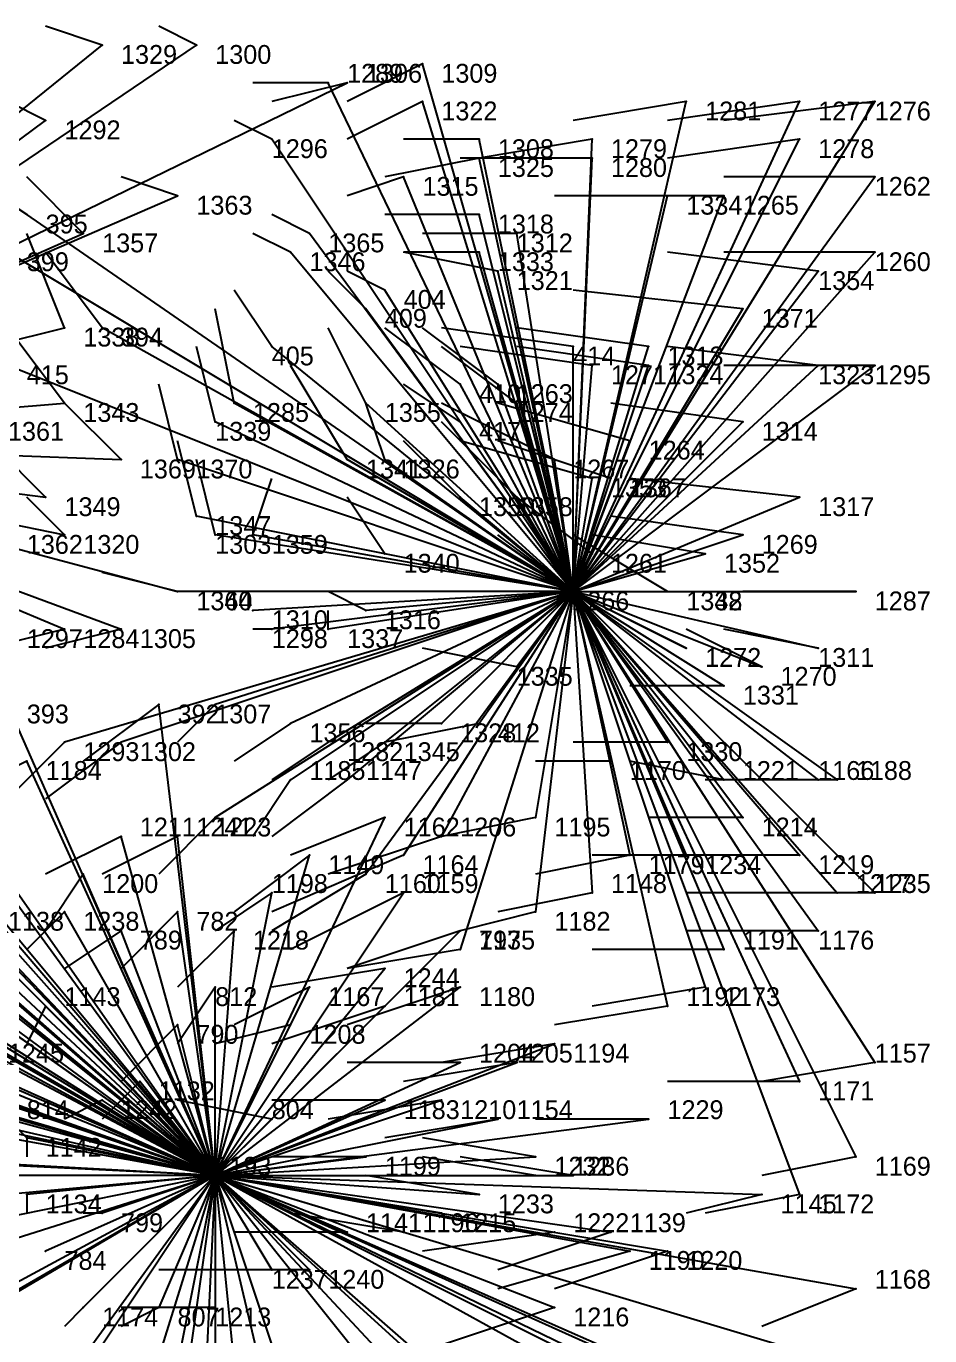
# Model space of a CAD drawing. Extents: x 13.668 to 13.876, y -34.05 to -33.931.
# Drawn here: x 13.828 to 13.8759, y -34.0005 to -33.931 of the extents above; entities that cross this region are included whole.
import ezdxf

# ---------------------------------------------------------------- set-up
doc = ezdxf.new("R2010")
doc.units = 0
for name, color, linetype in [('Facilities', 3, 'CONTINUOUS'), ('Facilities_lines', 3, 'CONTINUOUS'), ('Normals', 1, 'CONTINUOUS'), ('Source_points', 5, 'CONTINUOUS'), ('Text', 3, 'CONTINUOUS')]:
    doc.layers.add(name, color=color, linetype=linetype)

msp = doc.modelspace()

# ---------------------------------------------------------------- linework, layer by layer
at = {"layer": 'Facilities', "color": 3}
for p in [(13.857, -33.961, -1.212), (13.838, -33.992, -1.213)]:
    msp.add_point(p, dxfattribs=at)
at = {"layer": 'Facilities_lines', "color": 3}
for p, q in [((13.806, -33.953, -1.214), (13.837, -33.932, -1.212)), ((13.806, -33.953, -1.214), (13.832, -33.932, -1.213)), ((13.857, -33.961, -1.212), (13.849, -33.933, -1.212)), ((13.806, -33.953, -1.214), (13.845, -33.934, -1.212)), ((13.857, -33.961, -1.212), (13.844, -33.934, -1.213)), ((13.857, -33.961, -1.212), (13.849, -33.935, -1.213)), ((13.857, -33.961, -1.212), (13.873, -33.935, -1.212)), ((13.857, -33.961, -1.212), (13.869, -33.935, -1.211)), ((13.857, -33.961, -1.212), (13.863, -33.935, -1.211)), ((13.806, -33.953, -1.214), (13.829, -33.936, -1.213)), ((13.857, -33.961, -1.212), (13.841, -33.937, -1.213)), ((13.857, -33.961, -1.212), (13.852, -33.937, -1.213)), ((13.857, -33.961, -1.212), (13.869, -33.937, -1.212)), ((13.857, -33.961, -1.212), (13.858, -33.937, -1.212)), ((13.857, -33.961, -1.212), (13.852, -33.938, -1.213)), ((13.857, -33.961, -1.212), (13.858, -33.938, -1.213)), ((13.857, -33.961, -1.212), (13.848, -33.939, -1.213)), ((13.857, -33.961, -1.212), (13.873, -33.939, -1.211)), ((13.806, -33.953, -1.214), (13.836, -33.94, -1.213)), ((13.857, -33.961, -1.212), (13.865, -33.94, -1.212)), ((13.857, -33.961, -1.212), (13.862, -33.94, -1.212)), ((13.857, -33.961, -1.212), (13.828, -33.941, -1.214)), ((13.857, -33.961, -1.212), (13.852, -33.941, -1.212)), ((13.806, -33.953, -1.214), (13.831, -33.942, -1.213)), ((13.857, -33.961, -1.212), (13.843, -33.942, -1.213)), ((13.857, -33.961, -1.212), (13.854, -33.942, -1.213)), ((13.857, -33.961, -1.212), (13.827, -33.943, -1.214)), ((13.857, -33.961, -1.212), (13.842, -33.943, -1.213)), ((13.857, -33.961, -1.212), (13.852, -33.943, -1.213)), ((13.857, -33.961, -1.212), (13.873, -33.943, -1.211)), ((13.857, -33.961, -1.212), (13.853, -33.944, -1.212)), ((13.857, -33.961, -1.212), (13.87, -33.944, -1.211)), ((13.857, -33.961, -1.212), (13.847, -33.945, -1.214)), ((13.857, -33.961, -1.212), (13.846, -33.946, -1.214)), ((13.857, -33.961, -1.212), (13.866, -33.946, -1.212)), ((13.806, -33.953, -1.214), (13.83, -33.947, -1.213)), ((13.857, -33.961, -1.212), (13.832, -33.947, -1.214)), ((13.857, -33.961, -1.212), (13.841, -33.948, -1.214)), ((13.857, -33.961, -1.212), (13.857, -33.948, -1.214)), ((13.857, -33.961, -1.212), (13.861, -33.948, -1.212)), ((13.857, -33.961, -1.212), (13.827, -33.949, -1.214)), ((13.857, -33.961, -1.212), (13.858, -33.949, -1.212)), ((13.857, -33.961, -1.212), (13.873, -33.949, -1.211)), ((13.857, -33.961, -1.212), (13.87, -33.949, -1.211)), ((13.857, -33.961, -1.212), (13.861, -33.949, -1.213)), ((13.857, -33.961, -1.212), (13.851, -33.95, -1.214)), ((13.857, -33.961, -1.212), (13.853, -33.95, -1.212)), ((13.806, -33.953, -1.214), (13.83, -33.951, -1.213)), ((13.857, -33.961, -1.212), (13.839, -33.951, -1.212)), ((13.857, -33.961, -1.212), (13.846, -33.951, -1.211)), ((13.857, -33.961, -1.212), (13.854, -33.951, -1.212)), ((13.857, -33.961, -1.212), (13.838, -33.952, -1.212)), ((13.857, -33.961, -1.212), (13.851, -33.952, -1.214)), ((13.857, -33.961, -1.212), (13.866, -33.952, -1.211)), ((13.806, -33.953, -1.214), (13.83, -33.963, -1.212)), ((13.806, -33.953, -1.214), (13.833, -33.963, -1.212)), ((13.806, -33.953, -1.214), (13.83, -33.958, -1.212)), ((13.806, -33.953, -1.214), (13.829, -33.956, -1.213)), ((13.806, -33.953, -1.214), (13.836, -33.961, -1.212)), ((13.806, -33.953, -1.214), (13.833, -33.954, -1.212)), ((13.857, -33.961, -1.212), (13.86, -33.953, -1.212)), ((13.857, -33.961, -1.212), (13.836, -33.954, -1.213)), ((13.857, -33.961, -1.212), (13.845, -33.954, -1.213)), ((13.857, -33.961, -1.212), (13.847, -33.954, -1.212)), ((13.857, -33.961, -1.212), (13.856, -33.954, -1.212)), ((13.857, -33.961, -1.212), (13.858, -33.955, -1.212)), ((13.857, -33.961, -1.212), (13.859, -33.955, -1.211)), ((13.857, -33.961, -1.212), (13.851, -33.956, -1.213)), ((13.857, -33.961, -1.212), (13.854, -33.956, -1.213)), ((13.857, -33.961, -1.212), (13.869, -33.956, -1.212)), ((13.857, -33.961, -1.212), (13.837, -33.957, -1.213)), ((13.857, -33.961, -1.212), (13.838, -33.958, -1.212)), ((13.857, -33.961, -1.212), (13.84, -33.958, -1.212)), ((13.857, -33.961, -1.212), (13.866, -33.958, -1.212)), ((13.857, -33.961, -1.212), (13.847, -33.959, -1.213)), ((13.857, -33.961, -1.212), (13.858, -33.959, -1.212)), ((13.857, -33.961, -1.212), (13.864, -33.959, -1.212)), ((13.857, -33.961, -1.212), (13.83, -33.969, -1.213)), ((13.857, -33.961, -1.212), (13.833, -33.969, -1.212)), ((13.857, -33.961, -1.212), (13.836, -33.961, -1.213)), ((13.857, -33.961, -1.212), (13.838, -33.973, -1.212)), ((13.857, -33.961, -1.212), (13.838, -33.967, -1.212)), ((13.857, -33.961, -1.212), (13.84, -33.962, -1.213)), ((13.857, -33.961, -1.212), (13.841, -33.963, -1.212)), ((13.857, -33.961, -1.212), (13.842, -33.971, -1.212)), ((13.857, -33.961, -1.212), (13.842, -33.968, -1.213)), ((13.857, -33.961, -1.212), (13.844, -33.969, -1.212)), ((13.857, -33.961, -1.212), (13.844, -33.963, -1.213)), ((13.857, -33.961, -1.212), (13.845, -33.971, -1.213)), ((13.857, -33.961, -1.212), (13.846, -33.976, -1.212)), ((13.857, -33.961, -1.212), (13.846, -33.962, -1.212)), ((13.857, -33.961, -1.212), (13.847, -33.969, -1.211)), ((13.857, -33.961, -1.212), (13.848, -33.975, -1.212)), ((13.857, -33.961, -1.212), (13.85, -33.974, -1.212)), ((13.857, -33.961, -1.212), (13.85, -33.968, -1.211)), ((13.857, -33.961, -1.212), (13.851, -33.98, -1.212)), ((13.857, -33.961, -1.212), (13.852, -33.968, -1.215)), ((13.857, -33.961, -1.212), (13.854, -33.965, -1.212)), ((13.857, -33.961, -1.212), (13.855, -33.978, -1.212)), ((13.857, -33.961, -1.212), (13.855, -33.973, -1.211)), ((13.857, -33.961, -1.212), (13.872, -33.991, -1.211)), ((13.857, -33.961, -1.212), (13.869, -33.993, -1.211)), ((13.857, -33.961, -1.212), (13.858, -33.977, -1.212)), ((13.857, -33.961, -1.212), (13.86, -33.975, -1.212)), ((13.857, -33.961, -1.212), (13.865, -33.98, -1.212)), ((13.857, -33.961, -1.212), (13.869, -33.975, -1.212)), ((13.857, -33.961, -1.212), (13.869, -33.987, -1.211)), ((13.857, -33.961, -1.212), (13.871, -33.977, -1.212)), ((13.857, -33.961, -1.212), (13.865, -33.971, -1.212)), ((13.857, -33.961, -1.212), (13.873, -33.977, -1.212)), ((13.857, -33.961, -1.212), (13.873, -33.986, -1.21)), ((13.857, -33.961, -1.212), (13.864, -33.982, -1.211)), ((13.857, -33.961, -1.212), (13.862, -33.983, -1.211)), ((13.857, -33.961, -1.212), (13.87, -33.971, -1.212)), ((13.857, -33.961, -1.212), (13.859, -33.97, -1.211)), ((13.857, -33.961, -1.212), (13.87, -33.979, -1.211)), ((13.857, -33.961, -1.212), (13.871, -33.971, -1.211)), ((13.857, -33.961, -1.212), (13.866, -33.973, -1.211)), ((13.857, -33.961, -1.212), (13.863, -33.975, -1.211)), ((13.857, -33.961, -1.212), (13.867, -33.965, -1.211)), ((13.857, -33.961, -1.212), (13.863, -33.964, -1.212)), ((13.857, -33.961, -1.212), (13.872, -33.961, -1.212)), ((13.857, -33.961, -1.212), (13.87, -33.964, -1.211)), ((13.857, -33.961, -1.212), (13.862, -33.969, -1.211)), ((13.857, -33.961, -1.212), (13.865, -33.966, -1.212)), ((13.857, -33.961, -1.212), (13.862, -33.961, -1.212)), ((13.857, -33.961, -1.212), (13.862, -33.961, -1.211)), ((13.838, -33.992, -1.213), (13.808, -33.964, -1.214)), ((13.838, -33.992, -1.213), (13.805, -33.965, -1.214)), ((13.838, -33.992, -1.213), (13.812, -33.965, -1.214)), ((13.838, -33.992, -1.213), (13.819, -33.966, -1.214)), ((13.838, -33.992, -1.213), (13.827, -33.967, -1.214)), ((13.838, -33.992, -1.213), (13.835, -33.967, -1.214)), ((13.838, -33.992, -1.213), (13.796, -33.968, -1.218)), ((13.838, -33.992, -1.213), (13.804, -33.968, -1.214)), ((13.838, -33.992, -1.213), (13.814, -33.968, -1.214)), ((13.838, -33.992, -1.213), (13.811, -33.97, -1.214)), ((13.838, -33.992, -1.213), (13.813, -33.97, -1.214)), ((13.838, -33.992, -1.213), (13.828, -33.97, -1.213)), ((13.838, -33.992, -1.213), (13.815, -33.972, -1.214)), ((13.838, -33.992, -1.213), (13.819, -33.972, -1.214)), ((13.838, -33.992, -1.213), (13.824, -33.972, -1.213)), ((13.838, -33.992, -1.213), (13.807, -33.973, -1.214)), ((13.838, -33.992, -1.213), (13.847, -33.973, -1.213)), ((13.838, -33.992, -1.213), (13.805, -33.974, -1.214)), ((13.838, -33.992, -1.213), (13.822, -33.974, -1.214)), ((13.838, -33.992, -1.213), (13.823, -33.974, -1.214)), ((13.838, -33.992, -1.213), (13.833, -33.974, -1.213)), ((13.838, -33.992, -1.213), (13.836, -33.974, -1.213)), ((13.838, -33.992, -1.213), (13.8, -33.975, -1.214)), ((13.838, -33.992, -1.213), (13.814, -33.975, -1.214)), ((13.838, -33.992, -1.213), (13.843, -33.975, -1.213)), ((13.838, -33.992, -1.213), (13.831, -33.976, -1.213)), ((13.838, -33.992, -1.213), (13.848, -33.977, -1.213)), ((13.838, -33.992, -1.213), (13.841, -33.977, -1.213)), ((13.838, -33.992, -1.213), (13.797, -33.978, -1.215)), ((13.838, -33.992, -1.213), (13.798, -33.978, -1.214)), ((13.838, -33.992, -1.213), (13.826, -33.978, -1.213)), ((13.838, -33.992, -1.213), (13.83, -33.978, -1.212)), ((13.838, -33.992, -1.213), (13.836, -33.978, -1.214)), ((13.838, -33.992, -1.213), (13.808, -33.979, -1.214)), ((13.838, -33.992, -1.213), (13.825, -33.979, -1.213)), ((13.838, -33.992, -1.213), (13.833, -33.979, -1.214)), ((13.838, -33.992, -1.213), (13.851, -33.979, -1.215)), ((13.838, -33.992, -1.213), (13.839, -33.979, -1.212)), ((13.838, -33.992, -1.213), (13.803, -33.98, -1.215)), ((13.838, -33.992, -1.213), (13.819, -33.98, -1.214)), ((13.838, -33.992, -1.213), (13.823, -33.98, -1.213)), ((13.838, -33.992, -1.213), (13.823, -33.981, -1.214)), ((13.838, -33.992, -1.213), (13.847, -33.981, -1.213)), ((13.838, -33.992, -1.213), (13.838, -33.982, -1.214)), ((13.838, -33.992, -1.213), (13.843, -33.982, -1.213)), ((13.838, -33.992, -1.213), (13.851, -33.982, -1.213)), ((13.838, -33.992, -1.213), (13.816, -33.983, -1.213)), ((13.838, -33.992, -1.213), (13.821, -33.983, -1.212)), ((13.838, -33.992, -1.213), (13.829, -33.983, -1.213)), ((13.838, -33.992, -1.213), (13.847, -33.983, -1.212)), ((13.838, -33.992, -1.213), (13.824, -33.984, -1.214)), ((13.838, -33.992, -1.213), (13.836, -33.984, -1.214)), ((13.838, -33.992, -1.213), (13.842, -33.984, -1.212)), ((13.838, -33.992, -1.213), (13.826, -33.985, -1.213)), ((13.838, -33.992, -1.213), (13.856, -33.985, -1.212)), ((13.838, -33.992, -1.213), (13.805, -33.986, -1.215)), ((13.838, -33.992, -1.213), (13.812, -33.986, -1.213)), ((13.838, -33.992, -1.213), (13.851, -33.986, -1.213)), ((13.838, -33.992, -1.213), (13.854, -33.986, -1.212)), ((13.838, -33.992, -1.213), (13.821, -33.987, -1.213)), ((13.838, -33.992, -1.213), (13.824, -33.987, -1.212)), ((13.838, -33.992, -1.213), (13.834, -33.987, -1.213)), ((13.838, -33.992, -1.213), (13.819, -33.988, -1.213)), ((13.838, -33.992, -1.213), (13.824, -33.988, -1.215)), ((13.838, -33.992, -1.213), (13.832, -33.988, -1.213)), ((13.838, -33.992, -1.213), (13.847, -33.988, -1.213)), ((13.838, -33.992, -1.213), (13.85, -33.988, -1.212)), ((13.838, -33.992, -1.213), (13.827, -33.989, -1.214)), ((13.838, -33.992, -1.213), (13.841, -33.989, -1.214)), ((13.838, -33.992, -1.213), (13.853, -33.989, -1.213)), ((13.838, -33.992, -1.213), (13.861, -33.989, -1.212)), ((13.838, -33.992, -1.213), (13.802, -33.99, -1.215)), ((13.838, -33.992, -1.213), (13.828, -33.99, -1.213)), ((13.838, -33.992, -1.213), (13.818, -33.991, -1.212)), ((13.838, -33.992, -1.213), (13.846, -33.991, -1.212)), ((13.838, -33.992, -1.213), (13.855, -33.991, -1.213)), ((13.838, -33.992, -1.213), (13.805, -33.992, -1.215)), ((13.838, -33.992, -1.213), (13.805, -33.995, -1.214)), ((13.838, -33.992, -1.213), (13.809, -33.992, -1.214)), ((13.838, -33.992, -1.213), (13.817, -33.992, -1.215)), ((13.838, -33.992, -1.213), (13.819, -34.003, -1.213)), ((13.838, -33.992, -1.213), (13.819, -33.998, -1.212)), ((13.838, -33.992, -1.213), (13.821, -34.002, -1.213)), ((13.838, -33.992, -1.213), (13.823, -33.995, -1.213)), ((13.838, -33.992, -1.213), (13.824, -33.992, -1.213)), ((13.838, -33.992, -1.213), (13.825, -33.999, -1.213)), ((13.838, -33.992, -1.213), (13.828, -33.993, -1.213)), ((13.838, -33.992, -1.213), (13.829, -33.996, -1.214)), ((13.838, -33.992, -1.213), (13.83, -34.003, -1.214)), ((13.838, -33.992, -1.213), (13.831, -33.999, -1.213)), ((13.838, -33.992, -1.213), (13.832, -34.001, -1.214)), ((13.838, -33.992, -1.213), (13.832, -33.994, -1.214)), ((13.838, -33.992, -1.213), (13.833, -34.008, -1.213)), ((13.838, -33.992, -1.213), (13.835, -33.999, -1.214)), ((13.838, -33.992, -1.213), (13.836, -34.006, -1.213)), ((13.838, -33.992, -1.213), (13.836, -34.002, -1.213)), ((13.838, -33.992, -1.213), (13.837, -34.013, -1.214)), ((13.838, -33.992, -1.213), (13.845, -33.995, -1.213)), ((13.838, -33.992, -1.213), (13.842, -34.009, -1.214)), ((13.838, -33.992, -1.213), (13.84, -34.012, -1.213)), ((13.838, -33.992, -1.213), (13.859, -33.995, -1.213)), ((13.838, -33.992, -1.213), (13.854, -34.006, -1.212)), ((13.838, -33.992, -1.213), (13.867, -33.993, -1.212)), ((13.838, -33.992, -1.213), (13.858, -34.003, -1.212)), ((13.838, -33.992, -1.213), (13.842, -34.004, -1.213)), ((13.838, -33.992, -1.213), (13.846, -34.002, -1.213)), ((13.838, -33.992, -1.213), (13.86, -34.003, -1.212)), ((13.838, -33.992, -1.213), (13.858, -34.001, -1.212)), ((13.838, -33.992, -1.213), (13.872, -33.998, -1.211)), ((13.838, -33.992, -1.213), (13.86, -33.996, -1.212)), ((13.838, -33.992, -1.213), (13.848, -33.995, -1.212)), ((13.838, -33.992, -1.213), (13.852, -34.007, -1.212)), ((13.838, -33.992, -1.213), (13.849, -34.002, -1.212)), ((13.838, -33.992, -1.213), (13.838, -34.007, -1.213)), ((13.838, -33.992, -1.213), (13.838, -33.999, -1.213)), ((13.838, -33.992, -1.213), (13.85, -33.994, -1.212)), ((13.838, -33.992, -1.213), (13.856, -33.999, -1.212)), ((13.838, -33.992, -1.213), (13.862, -33.996, -1.212)), ((13.838, -33.992, -1.213), (13.856, -33.995, -1.212)), ((13.838, -33.992, -1.213), (13.868, -34.001, -1.211)), ((13.838, -33.992, -1.213), (13.863, -34.003, -1.211)), ((13.838, -33.992, -1.213), (13.869, -34.007, -1.211)), ((13.838, -33.992, -1.213), (13.855, -33.992, -1.212)), ((13.838, -33.992, -1.213), (13.852, -33.993, -1.212)), ((13.838, -33.992, -1.213), (13.857, -33.992, -1.212)), ((13.838, -33.992, -1.213), (13.841, -33.997, -1.213)), ((13.838, -33.992, -1.213), (13.843, -33.997, -1.213))]:
    msp.add_line(p, q, dxfattribs=at)
at = {"layer": 'Normals', "color": 1}
for p, q in [((13.832, -33.932, -1.213), (13.829, -33.931, -1.113)), ((13.837, -33.932, -1.212), (13.835, -33.931, -1.112)), ((13.849, -33.933, -1.212), (13.845, -33.935, -1.112)), ((13.844, -33.934, -1.213), (13.84, -33.934, -1.113)), ((13.845, -33.934, -1.212), (13.841, -33.935, -1.112)), ((13.829, -33.936, -1.213), (13.827, -33.935, -1.113)), ((13.849, -33.935, -1.213), (13.845, -33.937, -1.113)), ((13.863, -33.935, -1.211), (13.857, -33.936, -1.111)), ((13.869, -33.935, -1.211), (13.862, -33.936, -1.111)), ((13.873, -33.935, -1.212), (13.865, -33.936, -1.112)), ((13.841, -33.937, -1.213), (13.839, -33.936, -1.113)), ((13.852, -33.937, -1.213), (13.848, -33.937, -1.113)), ((13.858, -33.937, -1.212), (13.852, -33.938, -1.112)), ((13.869, -33.937, -1.212), (13.862, -33.938, -1.112)), ((13.852, -33.938, -1.213), (13.847, -33.939, -1.113)), ((13.858, -33.938, -1.213), (13.851, -33.938, -1.113)), ((13.828, -33.941, -1.214), (13.825, -33.939, -1.114)), ((13.831, -33.942, -1.213), (13.828, -33.939, -1.113)), ((13.836, -33.94, -1.213), (13.833, -33.939, -1.113)), ((13.848, -33.939, -1.213), (13.845, -33.94, -1.113)), ((13.873, -33.939, -1.211), (13.865, -33.939, -1.111)), ((13.862, -33.94, -1.212), (13.856, -33.94, -1.112)), ((13.865, -33.94, -1.212), (13.858, -33.94, -1.112)), ((13.843, -33.942, -1.213), (13.841, -33.941, -1.113)), ((13.852, -33.941, -1.212), (13.847, -33.941, -1.112)), ((13.83, -33.947, -1.213), (13.828, -33.942, -1.113)), ((13.842, -33.943, -1.213), (13.84, -33.942, -1.113)), ((13.854, -33.942, -1.213), (13.849, -33.942, -1.113)), ((13.832, -33.947, -1.214), (13.829, -33.943, -1.114)), ((13.853, -33.944, -1.212), (13.848, -33.943, -1.112)), ((13.852, -33.943, -1.213), (13.848, -33.943, -1.113)), ((13.87, -33.944, -1.211), (13.862, -33.943, -1.111)), ((13.873, -33.943, -1.211), (13.865, -33.943, -1.111)), ((13.846, -33.946, -1.214), (13.844, -33.944, -1.114)), ((13.847, -33.945, -1.214), (13.845, -33.944, -1.114)), ((13.841, -33.948, -1.214), (13.839, -33.945, -1.114)), ((13.866, -33.946, -1.212), (13.857, -33.945, -1.112)), ((13.839, -33.951, -1.212), (13.838, -33.946, -1.112)), ((13.83, -33.951, -1.213), (13.827, -33.947, -1.113)), ((13.846, -33.951, -1.211), (13.844, -33.947, -1.111)), ((13.851, -33.95, -1.214), (13.847, -33.947, -1.114)), ((13.853, -33.95, -1.212), (13.849, -33.947, -1.112)), ((13.857, -33.948, -1.214), (13.85, -33.947, -1.114)), ((13.861, -33.948, -1.212), (13.854, -33.947, -1.112)), ((13.838, -33.952, -1.212), (13.837, -33.948, -1.112)), ((13.854, -33.951, -1.212), (13.85, -33.948, -1.112)), ((13.858, -33.949, -1.212), (13.851, -33.948, -1.112)), ((13.861, -33.949, -1.213), (13.854, -33.948, -1.113)), ((13.87, -33.949, -1.211), (13.862, -33.948, -1.111)), ((13.845, -33.954, -1.213), (13.842, -33.949, -1.113)), ((13.873, -33.949, -1.211), (13.865, -33.949, -1.111)), ((13.836, -33.954, -1.213), (13.835, -33.95, -1.113)), ((13.851, -33.952, -1.214), (13.848, -33.95, -1.114)), ((13.833, -33.954, -1.212), (13.83, -33.951, -1.112)), ((13.847, -33.954, -1.212), (13.846, -33.951, -1.112)), ((13.856, -33.954, -1.212), (13.85, -33.951, -1.112)), ((13.86, -33.953, -1.212), (13.853, -33.951, -1.112)), ((13.866, -33.952, -1.211), (13.859, -33.951, -1.111)), ((13.854, -33.956, -1.213), (13.85, -33.952, -1.113)), ((13.829, -33.956, -1.213), (13.826, -33.953, -1.113)), ((13.837, -33.957, -1.213), (13.836, -33.953, -1.113)), ((13.851, -33.956, -1.213), (13.848, -33.953, -1.113)), ((13.858, -33.955, -1.212), (13.851, -33.953, -1.112)), ((13.859, -33.955, -1.211), (13.853, -33.953, -1.111)), ((13.838, -33.958, -1.212), (13.837, -33.954, -1.112)), ((13.84, -33.958, -1.212), (13.841, -33.955, -1.112)), ((13.869, -33.956, -1.212), (13.86, -33.955, -1.112)), ((13.83, -33.958, -1.212), (13.828, -33.956, -1.112)), ((13.847, -33.959, -1.213), (13.845, -33.956, -1.113)), ((13.858, -33.959, -1.212), (13.854, -33.956, -1.112)), ((13.866, -33.958, -1.212), (13.859, -33.957, -1.112)), ((13.857, -33.961, -1.212), (13.853, -33.958, -1.112)), ((13.862, -33.961, -1.212), (13.857, -33.958, -1.112)), ((13.862, -33.961, -1.211), (13.857, -33.958, -1.111)), ((13.864, -33.959, -1.212), (13.858, -33.958, -1.112)), ((13.836, -33.961, -1.212), (13.832, -33.96, -1.112)), ((13.836, -33.961, -1.213), (13.832, -33.96, -1.113)), ((13.846, -33.962, -1.212), (13.844, -33.961, -1.112)), ((13.872, -33.961, -1.212), (13.866, -33.961, -1.112)), ((13.84, -33.962, -1.213), (13.84, -33.962, -1.113)), ((13.844, -33.963, -1.213), (13.844, -33.962, -1.113)), ((13.863, -33.964, -1.212), (13.859, -33.962, -1.112)), ((13.83, -33.963, -1.212), (13.826, -33.964, -1.112)), ((13.833, -33.963, -1.212), (13.829, -33.964, -1.112)), ((13.841, -33.963, -1.212), (13.84, -33.963, -1.112)), ((13.867, -33.965, -1.211), (13.863, -33.963, -1.111)), ((13.87, -33.964, -1.211), (13.865, -33.963, -1.111)), ((13.854, -33.965, -1.212), (13.849, -33.964, -1.112)), ((13.865, -33.966, -1.212), (13.86, -33.966, -1.112)), ((13.835, -33.967, -1.214), (13.831, -33.97, -1.114)), ((13.838, -33.967, -1.212), (13.836, -33.969, -1.112)), ((13.842, -33.968, -1.213), (13.839, -33.97, -1.113)), ((13.85, -33.968, -1.211), (13.846, -33.968, -1.111)), ((13.852, -33.968, -1.215), (13.847, -33.969, -1.115)), ((13.83, -33.969, -1.213), (13.827, -33.972, -1.113)), ((13.833, -33.969, -1.212), (13.829, -33.972, -1.112)), ((13.844, -33.969, -1.212), (13.841, -33.971, -1.112)), ((13.847, -33.969, -1.211), (13.844, -33.971, -1.111)), ((13.862, -33.969, -1.211), (13.857, -33.969, -1.111)), ((13.828, -33.97, -1.213), (13.824, -33.972, -1.113)), ((13.859, -33.97, -1.211), (13.855, -33.97, -1.111)), ((13.865, -33.971, -1.212), (13.86, -33.97, -1.112)), ((13.842, -33.971, -1.212), (13.84, -33.974, -1.112)), ((13.845, -33.971, -1.213), (13.841, -33.974, -1.113)), ((13.87, -33.971, -1.212), (13.864, -33.971, -1.112)), ((13.871, -33.971, -1.211), (13.865, -33.971, -1.111)), ((13.838, -33.973, -1.212), (13.835, -33.976, -1.112)), ((13.847, -33.973, -1.213), (13.842, -33.975, -1.113)), ((13.855, -33.973, -1.211), (13.85, -33.974, -1.111)), ((13.866, -33.973, -1.211), (13.861, -33.973, -1.111)), ((13.833, -33.974, -1.213), (13.829, -33.976, -1.113)), ((13.836, -33.974, -1.213), (13.832, -33.976, -1.113)), ((13.85, -33.974, -1.212), (13.844, -33.976, -1.112)), ((13.843, -33.975, -1.213), (13.839, -33.978, -1.113)), ((13.848, -33.975, -1.212), (13.841, -33.978, -1.112)), ((13.86, -33.975, -1.212), (13.855, -33.976, -1.112)), ((13.863, -33.975, -1.211), (13.858, -33.975, -1.111)), ((13.869, -33.975, -1.212), (13.863, -33.975, -1.112)), ((13.831, -33.976, -1.213), (13.829, -33.979, -1.113)), ((13.846, -33.976, -1.212), (13.841, -33.979, -1.112)), ((13.841, -33.977, -1.213), (13.838, -33.979, -1.113)), ((13.848, -33.977, -1.213), (13.842, -33.98, -1.113)), ((13.858, -33.977, -1.212), (13.853, -33.978, -1.112)), ((13.871, -33.977, -1.212), (13.863, -33.977, -1.112)), ((13.873, -33.977, -1.212), (13.865, -33.977, -1.112)), ((13.83, -33.978, -1.212), (13.828, -33.98, -1.112)), ((13.836, -33.978, -1.214), (13.833, -33.981, -1.114)), ((13.855, -33.978, -1.212), (13.851, -33.979, -1.112)), ((13.833, -33.979, -1.214), (13.83, -33.981, -1.114)), ((13.839, -33.979, -1.212), (13.836, -33.982, -1.112)), ((13.851, -33.979, -1.215), (13.845, -33.981, -1.115)), ((13.87, -33.979, -1.211), (13.863, -33.979, -1.111)), ((13.851, -33.98, -1.212), (13.845, -33.981, -1.112)), ((13.865, -33.98, -1.212), (13.858, -33.98, -1.112)), ((13.847, -33.981, -1.213), (13.841, -33.982, -1.113)), ((13.838, -33.982, -1.214), (13.836, -33.985, -1.114)), ((13.843, -33.982, -1.213), (13.839, -33.984, -1.113)), ((13.851, -33.982, -1.213), (13.845, -33.984, -1.113)), ((13.864, -33.982, -1.211), (13.858, -33.983, -1.111)), ((13.829, -33.983, -1.213), (13.828, -33.985, -1.113)), ((13.847, -33.983, -1.212), (13.841, -33.985, -1.112)), ((13.862, -33.983, -1.211), (13.856, -33.984, -1.111)), ((13.836, -33.984, -1.214), (13.833, -33.987, -1.114)), ((13.842, -33.984, -1.212), (13.838, -33.985, -1.112)), ((13.856, -33.985, -1.212), (13.85, -33.986, -1.112)), ((13.851, -33.986, -1.213), (13.845, -33.986, -1.113)), ((13.854, -33.986, -1.212), (13.848, -33.987, -1.112)), ((13.873, -33.986, -1.21), (13.867, -33.987, -1.11)), ((13.834, -33.987, -1.213), (13.832, -33.989, -1.113)), ((13.869, -33.987, -1.211), (13.862, -33.987, -1.111)), ((13.832, -33.988, -1.213), (13.83, -33.989, -1.113)), ((13.841, -33.989, -1.214), (13.836, -33.988, -1.114)), ((13.847, -33.988, -1.213), (13.841, -33.988, -1.113)), ((13.85, -33.988, -1.212), (13.844, -33.989, -1.112)), ((13.827, -33.989, -1.214), (13.828, -33.99, -1.114)), ((13.853, -33.989, -1.213), (13.847, -33.99, -1.113)), ((13.861, -33.989, -1.212), (13.855, -33.989, -1.112)), ((13.828, -33.99, -1.213), (13.828, -33.991, -1.113)), ((13.855, -33.991, -1.213), (13.849, -33.99, -1.113)), ((13.846, -33.991, -1.212), (13.841, -33.991, -1.112)), ((13.855, -33.992, -1.212), (13.849, -33.991, -1.112)), ((13.857, -33.992, -1.212), (13.851, -33.991, -1.112)), ((13.872, -33.991, -1.211), (13.867, -33.992, -1.111)), ((13.838, -33.992, -1.213), (13.834, -33.992, -1.113)), ((13.852, -33.993, -1.212), (13.846, -33.992, -1.112)), ((13.828, -33.993, -1.213), (13.828, -33.994, -1.113)), ((13.85, -33.994, -1.212), (13.844, -33.993, -1.112)), ((13.867, -33.993, -1.212), (13.863, -33.994, -1.112)), ((13.869, -33.993, -1.211), (13.864, -33.994, -1.111)), ((13.832, -33.994, -1.214), (13.831, -33.994, -1.114)), ((13.848, -33.995, -1.212), (13.842, -33.994, -1.112)), ((13.845, -33.995, -1.213), (13.839, -33.995, -1.113)), ((13.856, -33.995, -1.212), (13.849, -33.996, -1.112)), ((13.859, -33.995, -1.213), (13.853, -33.997, -1.113)), ((13.829, -33.996, -1.214), (13.829, -33.996, -1.114)), ((13.86, -33.996, -1.212), (13.853, -33.998, -1.112)), ((13.862, -33.996, -1.212), (13.856, -33.998, -1.112)), ((13.841, -33.997, -1.213), (13.835, -33.997, -1.113)), ((13.843, -33.997, -1.213), (13.837, -33.997, -1.113)), ((13.872, -33.998, -1.211), (13.867, -34, -1.111)), ((13.831, -33.999, -1.213), (13.83, -34, -1.113)), ((13.835, -33.999, -1.214), (13.833, -34, -1.114)), ((13.838, -33.999, -1.213), (13.833, -33.999, -1.113)), ((13.856, -33.999, -1.212), (13.85, -34.001, -1.112))]:
    msp.add_line(p, q, dxfattribs=at)
at = {"layer": 'Source_points', "color": 5}
for p in [(13.832, -33.932, -1.213), (13.837, -33.932, -1.212), (13.849, -33.933, -1.212), (13.844, -33.934, -1.213), (13.845, -33.934, -1.212), (13.849, -33.935, -1.213), (13.863, -33.935, -1.211), (13.869, -33.935, -1.211), (13.873, -33.935, -1.212), (13.829, -33.936, -1.213), (13.841, -33.937, -1.213), (13.852, -33.937, -1.213), (13.858, -33.937, -1.212), (13.869, -33.937, -1.212), (13.852, -33.938, -1.213), (13.858, -33.938, -1.213), (13.848, -33.939, -1.213), (13.873, -33.939, -1.211), (13.836, -33.94, -1.213), (13.862, -33.94, -1.212), (13.865, -33.94, -1.212), (13.828, -33.941, -1.214), (13.852, -33.941, -1.212), (13.831, -33.942, -1.213), (13.843, -33.942, -1.213), (13.854, -33.942, -1.213), (13.842, -33.943, -1.213), (13.852, -33.943, -1.213), (13.873, -33.943, -1.211), (13.853, -33.944, -1.212), (13.87, -33.944, -1.211), (13.847, -33.945, -1.214), (13.846, -33.946, -1.214), (13.866, -33.946, -1.212), (13.83, -33.947, -1.213), (13.832, -33.947, -1.214), (13.841, -33.948, -1.214), (13.857, -33.948, -1.214), (13.861, -33.948, -1.212), (13.858, -33.949, -1.212), (13.861, -33.949, -1.213), (13.87, -33.949, -1.211), (13.873, -33.949, -1.211), (13.851, -33.95, -1.214), (13.853, -33.95, -1.212), (13.83, -33.951, -1.213), (13.839, -33.951, -1.212), (13.846, -33.951, -1.211), (13.854, -33.951, -1.212), (13.838, -33.952, -1.212), (13.851, -33.952, -1.214), (13.866, -33.952, -1.211), (13.86, -33.953, -1.212), (13.833, -33.954, -1.212), (13.836, -33.954, -1.213), (13.845, -33.954, -1.213), (13.847, -33.954, -1.212), (13.856, -33.954, -1.212), (13.858, -33.955, -1.212), (13.859, -33.955, -1.211), (13.829, -33.956, -1.213), (13.851, -33.956, -1.213), (13.854, -33.956, -1.213), (13.869, -33.956, -1.212), (13.837, -33.957, -1.213), (13.83, -33.958, -1.212), (13.838, -33.958, -1.212), (13.84, -33.958, -1.212), (13.866, -33.958, -1.212), (13.847, -33.959, -1.213), (13.858, -33.959, -1.212), (13.864, -33.959, -1.212), (13.836, -33.961, -1.212), (13.836, -33.961, -1.213), (13.862, -33.961, -1.212), (13.862, -33.961, -1.211), (13.872, -33.961, -1.212), (13.84, -33.962, -1.213), (13.846, -33.962, -1.212), (13.83, -33.963, -1.212), (13.833, -33.963, -1.212), (13.841, -33.963, -1.212), (13.844, -33.963, -1.213), (13.863, -33.964, -1.212), (13.87, -33.964, -1.211), (13.854, -33.965, -1.212), (13.867, -33.965, -1.211), (13.865, -33.966, -1.212), (13.835, -33.967, -1.214), (13.838, -33.967, -1.212), (13.842, -33.968, -1.213), (13.85, -33.968, -1.211), (13.852, -33.968, -1.215), (13.83, -33.969, -1.213), (13.833, -33.969, -1.212), (13.844, -33.969, -1.212), (13.847, -33.969, -1.211), (13.862, -33.969, -1.211), (13.828, -33.97, -1.213), (13.859, -33.97, -1.211), (13.842, -33.971, -1.212), (13.845, -33.971, -1.213), (13.865, -33.971, -1.212), (13.87, -33.971, -1.212), (13.871, -33.971, -1.211), (13.838, -33.973, -1.212), (13.847, -33.973, -1.213), (13.855, -33.973, -1.211), (13.866, -33.973, -1.211), (13.833, -33.974, -1.213), (13.836, -33.974, -1.213), (13.85, -33.974, -1.212), (13.843, -33.975, -1.213), (13.848, -33.975, -1.212), (13.86, -33.975, -1.212), (13.863, -33.975, -1.211), (13.869, -33.975, -1.212), (13.831, -33.976, -1.213), (13.846, -33.976, -1.212), (13.841, -33.977, -1.213), (13.848, -33.977, -1.213), (13.858, -33.977, -1.212), (13.871, -33.977, -1.212), (13.873, -33.977, -1.212), (13.83, -33.978, -1.212), (13.836, -33.978, -1.214), (13.855, -33.978, -1.212), (13.833, -33.979, -1.214), (13.839, -33.979, -1.212), (13.851, -33.979, -1.215), (13.87, -33.979, -1.211), (13.851, -33.98, -1.212), (13.865, -33.98, -1.212), (13.847, -33.981, -1.213), (13.838, -33.982, -1.214), (13.843, -33.982, -1.213), (13.851, -33.982, -1.213), (13.864, -33.982, -1.211), (13.829, -33.983, -1.213), (13.847, -33.983, -1.212), (13.862, -33.983, -1.211), (13.836, -33.984, -1.214), (13.842, -33.984, -1.212), (13.856, -33.985, -1.212), (13.851, -33.986, -1.213), (13.854, -33.986, -1.212), (13.873, -33.986, -1.21), (13.834, -33.987, -1.213), (13.869, -33.987, -1.211), (13.832, -33.988, -1.213), (13.847, -33.988, -1.213), (13.85, -33.988, -1.212), (13.841, -33.989, -1.214), (13.853, -33.989, -1.213), (13.861, -33.989, -1.212), (13.828, -33.99, -1.213), (13.846, -33.991, -1.212), (13.855, -33.991, -1.213), (13.872, -33.991, -1.211), (13.855, -33.992, -1.212), (13.857, -33.992, -1.212), (13.828, -33.993, -1.213), (13.852, -33.993, -1.212), (13.867, -33.993, -1.212), (13.869, -33.993, -1.211), (13.832, -33.994, -1.214), (13.85, -33.994, -1.212), (13.845, -33.995, -1.213), (13.848, -33.995, -1.212), (13.856, -33.995, -1.212), (13.859, -33.995, -1.213), (13.829, -33.996, -1.214), (13.86, -33.996, -1.212), (13.862, -33.996, -1.212), (13.841, -33.997, -1.213), (13.843, -33.997, -1.213), (13.872, -33.998, -1.211), (13.831, -33.999, -1.213), (13.835, -33.999, -1.214), (13.838, -33.999, -1.213), (13.856, -33.999, -1.212)]:
    msp.add_point(p, dxfattribs=at)

# ---------------------------------------------------------------- texts
at = {"layer": 'Text', "color": 3}
for s, p in [('1329', (13.833, -33.933, -1.213)), ('1300', (13.838, -33.933, -1.212)), ('1289', (13.845, -33.934, -1.213)), ('1306', (13.846, -33.934, -1.212)), ('1309', (13.85, -33.934, -1.212)), ('1322', (13.85, -33.936, -1.213)), ('1281', (13.864, -33.936, -1.211)), ('1277', (13.87, -33.936, -1.211)), ('1276', (13.873, -33.936, -1.212)), ('1292', (13.83, -33.937, -1.213)), ('1296', (13.841, -33.938, -1.213)), ('1308', (13.853, -33.938, -1.213)), ('1279', (13.859, -33.938, -1.212)), ('1278', (13.87, -33.938, -1.212)), ('1325', (13.853, -33.939, -1.213)), ('1280', (13.859, -33.939, -1.213)), ('1315', (13.849, -33.94, -1.213)), ('1262', (13.873, -33.94, -1.211)), ('1363', (13.837, -33.941, -1.213)), ('1334', (13.863, -33.941, -1.212)), ('1265', (13.866, -33.941, -1.212)), ('395', (13.829, -33.942, -1.214)), ('1318', (13.853, -33.942, -1.212)), ('1357', (13.832, -33.943, -1.213)), ('1365', (13.844, -33.943, -1.213)), ('1312', (13.854, -33.943, -1.213)), ('399', (13.828, -33.944, -1.214)), ('1346', (13.843, -33.944, -1.213)), ('1333', (13.853, -33.944, -1.213)), ('1260', (13.873, -33.944, -1.211)), ('1321', (13.854, -33.945, -1.212)), ('1354', (13.87, -33.945, -1.211)), ('404', (13.848, -33.946, -1.214)), ('409', (13.847, -33.947, -1.214)), ('1371', (13.867, -33.947, -1.212)), ('1338', (13.831, -33.948, -1.213)), ('394', (13.833, -33.948, -1.214)), ('405', (13.841, -33.949, -1.214)), ('414', (13.857, -33.949, -1.214)), ('1313', (13.862, -33.949, -1.212)), ('415', (13.828, -33.95, -1.214)), ('1271', (13.859, -33.95, -1.212)), ('1324', (13.862, -33.95, -1.213)), ('1323', (13.87, -33.95, -1.211)), ('1295', (13.873, -33.95, -1.211)), ('410', (13.852, -33.951, -1.214)), ('1263', (13.854, -33.951, -1.212)), ('1343', (13.831, -33.952, -1.213)), ('1285', (13.84, -33.952, -1.212)), ('1355', (13.847, -33.952, -1.211)), ('1274', (13.854, -33.952, -1.212)), ('1361', (13.827, -33.953, -1.212)), ('1339', (13.838, -33.953, -1.212)), ('417', (13.852, -33.953, -1.214)), ('1314', (13.867, -33.953, -1.211)), ('1264', (13.861, -33.954, -1.212)), ('1369', (13.834, -33.955, -1.212)), ('1370', (13.837, -33.955, -1.213)), ('1341', (13.846, -33.955, -1.213)), ('1326', (13.848, -33.955, -1.212)), ('1267', (13.857, -33.955, -1.212)), ('1353', (13.859, -33.956, -1.212)), ('1367', (13.86, -33.956, -1.211)), ('1349', (13.83, -33.957, -1.213)), ('1350', (13.852, -33.957, -1.213)), ('1358', (13.854, -33.957, -1.213)), ('1317', (13.87, -33.957, -1.212)), ('1347', (13.838, -33.958, -1.213)), ('1362', (13.828, -33.959, -1.212)), ('1320', (13.831, -33.959, -1.212)), ('1303', (13.838, -33.959, -1.212)), ('1359', (13.841, -33.959, -1.212)), ('1269', (13.867, -33.959, -1.212)), ('1340', (13.848, -33.96, -1.213)), ('1261', (13.859, -33.96, -1.212)), ('1352', (13.865, -33.96, -1.212)), ('1360', (13.837, -33.962, -1.212)), ('1344', (13.837, -33.962, -1.213)), ('1266', (13.857, -33.962, -1.212)), ('1332', (13.863, -33.962, -1.212)), ('1348', (13.863, -33.962, -1.211)), ('1287', (13.873, -33.962, -1.212)), ('1310', (13.841, -33.963, -1.213)), ('1316', (13.847, -33.963, -1.212)), ('1297', (13.828, -33.964, -1.213)), ('1284', (13.831, -33.964, -1.212)), ('1305', (13.834, -33.964, -1.212)), ('1298', (13.841, -33.964, -1.212)), ('1337', (13.845, -33.964, -1.213)), ('1272', (13.864, -33.965, -1.212)), ('1311', (13.87, -33.965, -1.211)), ('1335', (13.854, -33.966, -1.212)), ('1270', (13.868, -33.966, -1.211)), ('1331', (13.866, -33.967, -1.212)), ('393', (13.828, -33.968, -1.214)), ('392', (13.836, -33.968, -1.214)), ('1307', (13.838, -33.968, -1.212)), ('1356', (13.843, -33.969, -1.213)), ('1328', (13.851, -33.969, -1.211)), ('412', (13.853, -33.969, -1.215)), ('1293', (13.831, -33.97, -1.213)), ('1302', (13.834, -33.97, -1.212)), ('1282', (13.845, -33.97, -1.212)), ('1345', (13.848, -33.97, -1.211)), ('1330', (13.863, -33.97, -1.211)), ('1184', (13.829, -33.971, -1.213)), ('1185', (13.843, -33.971, -1.212)), ('1147', (13.846, -33.971, -1.213)), ('1170', (13.86, -33.971, -1.211)), ('1221', (13.866, -33.971, -1.212)), ('1166', (13.87, -33.971, -1.212)), ('1188', (13.872, -33.971, -1.211)), ('1211', (13.834, -33.974, -1.213)), ('1241', (13.837, -33.974, -1.213)), ('1223', (13.838, -33.974, -1.212)), ('1162', (13.848, -33.974, -1.213)), ('1206', (13.851, -33.974, -1.212)), ('1195', (13.856, -33.974, -1.211)), ('1214', (13.867, -33.974, -1.211)), ('1149', (13.844, -33.976, -1.213)), ('1164', (13.849, -33.976, -1.212)), ('1179', (13.861, -33.976, -1.212)), ('1234', (13.864, -33.976, -1.211)), ('1219', (13.87, -33.976, -1.212)), ('1200', (13.832, -33.977, -1.213)), ('1198', (13.841, -33.977, -1.213)), ('1160', (13.847, -33.977, -1.212)), ('1159', (13.849, -33.977, -1.213)), ('1148', (13.859, -33.977, -1.212)), ('1217', (13.872, -33.977, -1.212)), ('1235', (13.873, -33.977, -1.212)), ('1138', (13.827, -33.979, -1.213)), ('1238', (13.831, -33.979, -1.212)), ('782', (13.837, -33.979, -1.214)), ('1182', (13.856, -33.979, -1.212)), ('789', (13.834, -33.98, -1.214)), ('1218', (13.84, -33.98, -1.212)), ('797', (13.852, -33.98, -1.215)), ('1135', (13.852, -33.98, -1.212)), ('1191', (13.866, -33.98, -1.212)), ('1176', (13.87, -33.98, -1.211)), ('1244', (13.848, -33.982, -1.213)), ('1143', (13.83, -33.983, -1.213)), ('812', (13.838, -33.983, -1.214)), ('1167', (13.844, -33.983, -1.213)), ('1181', (13.848, -33.983, -1.212)), ('1180', (13.852, -33.983, -1.213)), ('1192', (13.863, -33.983, -1.211)), ('1173', (13.865, -33.983, -1.211)), ('790', (13.837, -33.985, -1.214)), ('1208', (13.843, -33.985, -1.212)), ('1245', (13.827, -33.986, -1.213)), ('1204', (13.852, -33.986, -1.213)), ('1205', (13.854, -33.986, -1.212)), ('1194', (13.857, -33.986, -1.212)), ('1157', (13.873, -33.986, -1.21)), ('1132', (13.835, -33.988, -1.213)), ('1171', (13.87, -33.988, -1.211)), ('814', (13.828, -33.989, -1.214)), ('1242', (13.833, -33.989, -1.213)), ('804', (13.841, -33.989, -1.214)), ('1183', (13.848, -33.989, -1.213)), ('1210', (13.851, -33.989, -1.212)), ('1154', (13.854, -33.989, -1.213)), ('1229', (13.862, -33.989, -1.212)), ('1142', (13.829, -33.991, -1.213)), ('1193', (13.838, -33.992, -1.213)), ('1199', (13.847, -33.992, -1.212)), ('1231', (13.856, -33.992, -1.213)), ('1232', (13.856, -33.992, -1.212)), ('1236', (13.857, -33.992, -1.212)), ('1169', (13.873, -33.992, -1.211)), ('1134', (13.829, -33.994, -1.213)), ('1233', (13.853, -33.994, -1.212)), ('1145', (13.868, -33.994, -1.212)), ('1172', (13.87, -33.994, -1.211)), ('799', (13.833, -33.995, -1.214)), ('1141', (13.846, -33.995, -1.213)), ('1196', (13.849, -33.995, -1.212)), ('1215', (13.851, -33.995, -1.212)), ('1222', (13.857, -33.995, -1.212)), ('1139', (13.86, -33.995, -1.213)), ('784', (13.83, -33.997, -1.214)), ('1190', (13.861, -33.997, -1.212)), ('1220', (13.863, -33.997, -1.212)), ('1237', (13.841, -33.998, -1.213)), ('1240', (13.844, -33.998, -1.213)), ('1168', (13.873, -33.998, -1.211)), ('1174', (13.832, -34, -1.213)), ('807', (13.836, -34, -1.214)), ('1213', (13.838, -34, -1.213)), ('1216', (13.857, -34, -1.212))]:
    msp.add_text(s, height=0.001, dxfattribs=at).set_placement(p)

doc.saveas('drawing.dxf')
